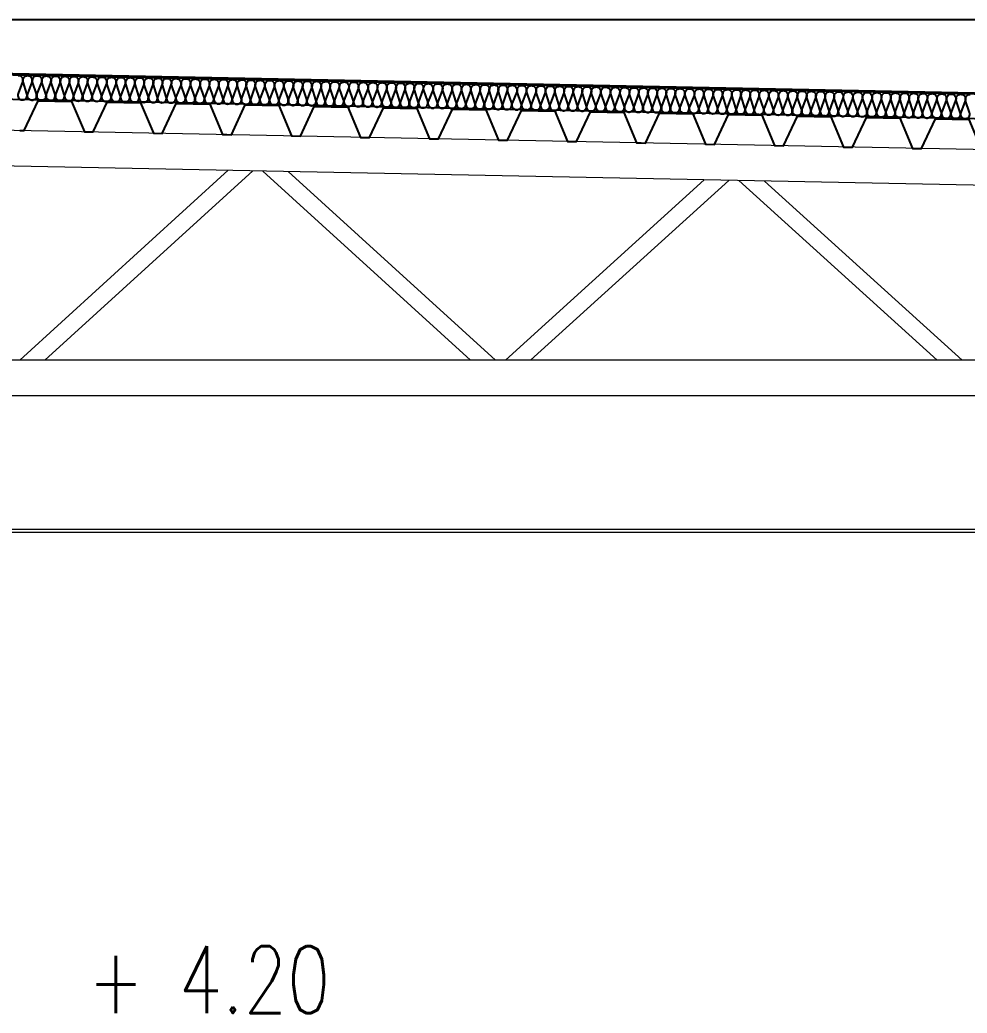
# Model space of a CAD drawing. Extents: x 6529560 to 6558080, y 5579316 to 5588131.
# Drawn here: x 6544064.292 to 6544068.546, y 5579595.945 to 5579600.404 of the extents above; entities that cross this region are included whole.
import ezdxf

# ---------------------------------------------------------------- set-up
doc = ezdxf.new("R2010")
doc.units = 0
doc.header["$MEASUREMENT"] = 0
doc.linetypes.add('GR_SOLID', pattern=[0])
for name, color, linetype, lineweight in [('arch_linie widokowe', 4, 'CONTINUOUS', 13), ('FACHW_TRG_N8', 7, 'GR_SOLID', 18), ('SYMBOL_N1', 7, 'GR_SOLID', 13)]:
    doc.layers.add(name, color=color, linetype=linetype, lineweight=lineweight)
for name, color, linetype in [('Dachblech_Schnitt', 40, 'CONTINUOUS'), ('Dämmung_Schnitt', 1, 'CONTINUOUS'), ('Wandbl-Schnitt', 7, 'CONTINUOUS')]:
    doc.layers.add(name, color=color, linetype=linetype)
doc.styles.add('GR_STANDARD', font='simplex.shx')

msp = doc.modelspace()

# ---------------------------------------------------------------- linework, layer by layer
at = {"layer": 'arch_linie widokowe'}
for points in [[(6544060.448, 5579598.117), (6544071.748, 5579598.117)], [(6544060.448, 5579598.1045), (6544071.748, 5579598.1045)]]:
    msp.add_lwpolyline(points, dxfattribs=at)
at = {"layer": 'Dachblech_Schnitt'}
for points in [[(6544064.2922, 5579599.9076), (6544064.3122, 5579599.9072), (6544064.3749, 5579600.041), (6544064.5249, 5579600.038), (6544064.5822, 5579599.9018), (6544064.6222, 5579599.901), (6544064.6849, 5579600.0348), (6544064.8348, 5579600.0318), (6544064.8921, 5579599.8956), (6544064.9321, 5579599.8948), (6544064.9948, 5579600.0286), (6544065.1448, 5579600.0256), (6544065.2021, 5579599.8894), (6544065.2221, 5579599.889)], [(6544065.2221, 5579599.889), (6544065.2421, 5579599.8886), (6544065.3047, 5579600.0224), (6544065.4547, 5579600.0194), (6544065.512, 5579599.8832), (6544065.552, 5579599.8824), (6544065.6147, 5579600.0162), (6544065.7646, 5579600.0132), (6544065.8219, 5579599.877), (6544065.8619, 5579599.8762), (6544065.9246, 5579600.01), (6544066.0746, 5579600.007), (6544066.1319, 5579599.8708), (6544066.1519, 5579599.8704)], [(6544066.1519, 5579599.8704), (6544066.1719, 5579599.87), (6544066.2346, 5579600.0038), (6544066.3845, 5579600.0008), (6544066.4418, 5579599.8646), (6544066.4818, 5579599.8638), (6544066.5445, 5579599.9976), (6544066.6945, 5579599.9946), (6544066.7517, 5579599.8584), (6544066.7917, 5579599.8576), (6544066.8544, 5579599.9914), (6544067.0044, 5579599.9884), (6544067.0617, 5579599.8522), (6544067.0817, 5579599.8518)], [(6544067.0817, 5579599.8518), (6544067.1017, 5579599.8514), (6544067.1644, 5579599.9852), (6544067.3143, 5579599.9822), (6544067.3716, 5579599.846), (6544067.4116, 5579599.8452), (6544067.4743, 5579599.979), (6544067.6243, 5579599.976), (6544067.6816, 5579599.8398), (6544067.7216, 5579599.839), (6544067.7842, 5579599.9728), (6544067.9342, 5579599.9698), (6544067.9915, 5579599.8336), (6544068.0115, 5579599.8332)], [(6544068.0115, 5579599.8332), (6544068.0315, 5579599.8328), (6544068.0942, 5579599.9666), (6544068.2442, 5579599.9636), (6544068.3014, 5579599.8274), (6544068.3414, 5579599.8266), (6544068.4041, 5579599.9604), (6544068.5541, 5579599.9574), (6544068.6114, 5579599.8212), (6544068.6514, 5579599.8204), (6544068.7141, 5579599.9542), (6544068.864, 5579599.9512), (6544068.9213, 5579599.815), (6544068.9413, 5579599.8146)]]:
    msp.add_lwpolyline(points, dxfattribs=at)
at = {"layer": 'Dämmung_Schnitt'}
for p, q in [((6544071.6507, 5579600.0148), (6544060.4503, 5579600.237)), ((6544071.6507, 5579600.0148), (6544060.4503, 5579600.237)), ((6544071.6506, 5579600.0098), (6544060.4502, 5579600.232)), ((6544071.6484, 5579599.8999), (6544060.448, 5579600.122)), ((6544071.6484, 5579599.8999), (6544060.448, 5579600.122))]:
    msp.add_line(p, q, dxfattribs=at)
for points in [[(6544064.2845, 5579600.1553, -0.538018), (6544064.3041, 5579600.1256), (6544064.2842, 5579600.0741, 0.520286), (6544064.3038, 5579600.0449), (6544064.3042, 5579600.0449, 0.527039), (6544064.3243, 5579600.073), (6544064.3066, 5579600.1256, -0.509837), (6544064.3272, 5579600.1544, -0.546775), (6544064.3466, 5579600.1248), (6544064.3269, 5579600.073, 0.517369), (6544064.3463, 5579600.044), (6544064.3467, 5579600.044, 0.527039), (6544064.3666, 5579600.0719), (6544064.3492, 5579600.1248, -0.505123), (6544064.3696, 5579600.1536, -0.555547), (6544064.3888, 5579600.124), (6544064.3692, 5579600.0719, 0.514508), (6544064.3884, 5579600.0432), (6544064.3889, 5579600.0432, 0.527039), (6544064.4086, 5579600.0708), (6544064.3913, 5579600.124, -0.500474), (6544064.4115, 5579600.1527, -0.564332), (6544064.4306, 5579600.1232), (6544064.4112, 5579600.0708, 0.511701), (6544064.4302, 5579600.0424), (6544064.4306, 5579600.0423, 0.527039), (6544064.4503, 5579600.0698), (6544064.4331, 5579600.1232, -0.495889), (6544064.4532, 5579600.1519, -0.573133), (6544064.472, 5579600.1224), (6544064.4528, 5579600.0697, 0.508948), (6544064.4717, 5579600.0415), (6544064.4721, 5579600.0415, 0.527039), (6544064.4915, 5579600.0687), (6544064.4745, 5579600.1225, -0.491367), (6544064.4944, 5579600.1511, -0.581951), (6544064.5132, 5579600.1217), (6544064.494, 5579600.0687, 0.506246), (6544064.5128, 5579600.0407), (6544064.5132, 5579600.0407, 0.527039), (6544064.5325, 5579600.0677), (6544064.5156, 5579600.1217, -0.486905), (6544064.5353, 5579600.1503, -0.590786), (6544064.5539, 5579600.1209), (6544064.5349, 5579600.0676, 0.503594), (6544064.5535, 5579600.0399), (6544064.5539, 5579600.0399, 0.527039), (6544064.573, 5579600.0666), (6544064.5564, 5579600.1209, -0.482503), (6544064.5759, 5579600.1495, -0.59964), (6544064.5943, 5579600.1202), (6544064.5755, 5579600.0666, 0.500991), (6544064.5939, 5579600.0391), (6544064.5943, 5579600.0391)], [(6544064.5943, 5579600.0391, 0.000119), (6544064.5943, 5579600.0391), (6544064.5948, 5579600.0391, 0.527039), (6544064.6152, 5579600.0677), (6544064.5973, 5579600.1196, -0.519469), (6544064.6182, 5579600.1486, -0.529272), (6544064.6379, 5579600.1188), (6544064.6178, 5579600.0676, 0.523259), (6544064.6376, 5579600.0382), (6544064.638, 5579600.0382, 0.527039), (6544064.6583, 5579600.0666), (6544064.6405, 5579600.1188, -0.514619), (6544064.6612, 5579600.1478, -0.538018), (6544064.6808, 5579600.118), (6544064.6609, 5579600.0665, 0.520286), (6544064.6805, 5579600.0373), (6544064.6809, 5579600.0373, 0.527039), (6544064.701, 5579600.0655), (6544064.6834, 5579600.118, -0.509837), (6544064.7039, 5579600.1469, -0.546775), (6544064.7233, 5579600.1172), (6544064.7036, 5579600.0654, 0.517369), (6544064.723, 5579600.0365), (6544064.7234, 5579600.0365, 0.527039), (6544064.7434, 5579600.0644), (6544064.7259, 5579600.1172, -0.505123), (6544064.7463, 5579600.1461, -0.555547), (6544064.7655, 5579600.1165), (6544064.7459, 5579600.0643, 0.514508), (6544064.7651, 5579600.0357), (6544064.7656, 5579600.0356, 0.527039), (6544064.7853, 5579600.0633), (6544064.768, 5579600.1165, -0.500474), (6544064.7882, 5579600.1452, -0.564332), (6544064.8073, 5579600.1157), (6544064.7879, 5579600.0633, 0.511701), (6544064.8069, 5579600.0348), (6544064.8074, 5579600.0348, 0.527039), (6544064.827, 5579600.0622), (6544064.8098, 5579600.1157, -0.495889), (6544064.8299, 5579600.1444, -0.573133), (6544064.8488, 5579600.1149), (6544064.8295, 5579600.0622, 0.508948), (6544064.8484, 5579600.034), (6544064.8488, 5579600.034, 0.527039), (6544064.8682, 5579600.0612), (6544064.8512, 5579600.1149, -0.491367), (6544064.8711, 5579600.1436, -0.581951), (6544064.8899, 5579600.1141), (6544064.8707, 5579600.0611, 0.506246), (6544064.8895, 5579600.0332), (6544064.8899, 5579600.0332, 0.527039), (6544064.9092, 5579600.0601), (6544064.8923, 5579600.1142, -0.486905), (6544064.9121, 5579600.1427, -0.590786), (6544064.9306, 5579600.1134), (6544064.9116, 5579600.0601, 0.503594), (6544064.9302, 5579600.0324), (6544064.9306, 5579600.0323, 0.527039), (6544064.9498, 5579600.0591), (6544064.9331, 5579600.1134, -0.482503), (6544064.9526, 5579600.1419, -0.59964), (6544064.971, 5579600.1126), (6544064.9522, 5579600.059, 0.500991), (6544064.9706, 5579600.0315), (6544064.971, 5579600.0315)], [(6544064.971, 5579600.0315, 0.000119), (6544064.971, 5579600.0315), (6544064.9715, 5579600.0315, 0.527039), (6544064.9919, 5579600.0601), (6544064.974, 5579600.1121, -0.519469), (6544064.9949, 5579600.1411, -0.529272), (6544065.0146, 5579600.1113), (6544064.9946, 5579600.0601, 0.523259), (6544065.0143, 5579600.0307), (6544065.0147, 5579600.0307, 0.527039), (6544065.035, 5579600.059), (6544065.0172, 5579600.1113, -0.514619), (6544065.0379, 5579600.1402, -0.538018), (6544065.0575, 5579600.1105), (6544065.0376, 5579600.059, 0.520286), (6544065.0572, 5579600.0298), (6544065.0576, 5579600.0298, 0.527039), (6544065.0777, 5579600.0579), (6544065.0601, 5579600.1105, -0.509837), (6544065.0806, 5579600.1394, -0.546775), (6544065.1, 5579600.1097), (6544065.0803, 5579600.0579, 0.517369), (6544065.0997, 5579600.029), (6544065.1001, 5579600.029, 0.527039), (6544065.1201, 5579600.0569), (6544065.1026, 5579600.1097, -0.505123), (6544065.123, 5579600.1385, -0.555547), (6544065.1422, 5579600.1089), (6544065.1226, 5579600.0568, 0.514508), (6544065.1419, 5579600.0281), (6544065.1423, 5579600.0281, 0.527039), (6544065.1621, 5579600.0558), (6544065.1447, 5579600.1089, -0.500474), (6544065.165, 5579600.1377, -0.564332), (6544065.184, 5579600.1081), (6544065.1646, 5579600.0557, 0.511701), (6544065.1837, 5579600.0273), (6544065.1841, 5579600.0273, 0.527039), (6544065.2037, 5579600.0547), (6544065.1865, 5579600.1082, -0.495889), (6544065.2066, 5579600.1368, -0.573133), (6544065.2255, 5579600.1074), (6544065.2062, 5579600.0547, 0.508948), (6544065.2251, 5579600.0265), (6544065.2255, 5579600.0264, 0.527039), (6544065.245, 5579600.0536), (6544065.228, 5579600.1074, -0.491367), (6544065.2478, 5579600.136, -0.581951), (6544065.2666, 5579600.1066), (6544065.2474, 5579600.0536, 0.506246), (6544065.2662, 5579600.0256), (6544065.2666, 5579600.0256, 0.527039), (6544065.2859, 5579600.0526), (6544065.269, 5579600.1066, -0.486905), (6544065.2888, 5579600.1352, -0.590786), (6544065.3073, 5579600.1059), (6544065.2883, 5579600.0525, 0.503594), (6544065.3069, 5579600.0248), (6544065.3073, 5579600.0248, 0.527039), (6544065.3265, 5579600.0515), (6544065.3098, 5579600.1059, -0.482503), (6544065.3293, 5579600.1344, -0.59964), (6544065.3477, 5579600.1051), (6544065.3289, 5579600.0515, 0.500991), (6544065.3473, 5579600.024), (6544065.3477, 5579600.024)], [(6544065.3477, 5579600.024, 0.000119), (6544065.3478, 5579600.024), (6544065.3482, 5579600.024, 0.527039), (6544065.3687, 5579600.0526), (6544065.3507, 5579600.1046, -0.519469), (6544065.3716, 5579600.1335, -0.529272), (6544065.3913, 5579600.1037), (6544065.3713, 5579600.0526, 0.523259), (6544065.391, 5579600.0231), (6544065.3914, 5579600.0231, 0.527039), (6544065.4117, 5579600.0515), (6544065.3939, 5579600.1038, -0.514619), (6544065.4146, 5579600.1327, -0.538018), (6544065.4342, 5579600.103), (6544065.4143, 5579600.0515, 0.520286), (6544065.4339, 5579600.0223), (6544065.4343, 5579600.0223, 0.527039), (6544065.4544, 5579600.0504), (6544065.4368, 5579600.103, -0.509837), (6544065.4573, 5579600.1318, -0.546775), (6544065.4767, 5579600.1022), (6544065.457, 5579600.0504, 0.517369), (6544065.4764, 5579600.0214), (6544065.4768, 5579600.0214, 0.527039), (6544065.4968, 5579600.0493), (6544065.4793, 5579600.1022, -0.505123), (6544065.4997, 5579600.131, -0.555547), (6544065.5189, 5579600.1014), (6544065.4993, 5579600.0493, 0.514508), (6544065.5186, 5579600.0206), (6544065.519, 5579600.0206, 0.527039), (6544065.5388, 5579600.0482), (6544065.5214, 5579600.1014, -0.500474), (6544065.5417, 5579600.1301, -0.564332), (6544065.5607, 5579600.1006), (6544065.5413, 5579600.0482, 0.511701), (6544065.5604, 5579600.0197), (6544065.5608, 5579600.0197, 0.527039), (6544065.5804, 5579600.0472), (6544065.5632, 5579600.1006, -0.495889), (6544065.5833, 5579600.1293, -0.573133), (6544065.6022, 5579600.0998), (6544065.5829, 5579600.0471, 0.508948), (6544065.6018, 5579600.0189), (6544065.6022, 5579600.0189, 0.527039), (6544065.6217, 5579600.0461), (6544065.6047, 5579600.0998, -0.491367), (6544065.6246, 5579600.1285, -0.581951), (6544065.6433, 5579600.0991), (6544065.6242, 5579600.0461, 0.506246), (6544065.6429, 5579600.0181), (6544065.6433, 5579600.0181, 0.527039), (6544065.6626, 5579600.0451), (6544065.6458, 5579600.0991, -0.486905), (6544065.6655, 5579600.1277, -0.590786), (6544065.684, 5579600.0983), (6544065.6651, 5579600.045, 0.503594), (6544065.6837, 5579600.0173), (6544065.6841, 5579600.0173, 0.527039), (6544065.7032, 5579600.044), (6544065.6865, 5579600.0983, -0.482503), (6544065.7061, 5579600.1269, -0.59964), (6544065.7245, 5579600.0976), (6544065.7056, 5579600.044, 0.500991), (6544065.7241, 5579600.0165), (6544065.7245, 5579600.0165)], [(6544065.7253, 5579600.0164, 0.000119), (6544065.7253, 5579600.0164), (6544065.7258, 5579600.0164, 0.527039), (6544065.7462, 5579600.0451), (6544065.7283, 5579600.097, -0.519469), (6544065.7492, 5579600.126, -0.529272), (6544065.7689, 5579600.0962), (6544065.7488, 5579600.045, 0.523259), (6544065.7686, 5579600.0156), (6544065.769, 5579600.0156, 0.527039), (6544065.7893, 5579600.044), (6544065.7715, 5579600.0962, -0.514619), (6544065.7922, 5579600.1251, -0.538018), (6544065.8118, 5579600.0954), (6544065.7919, 5579600.0439, 0.520286), (6544065.8115, 5579600.0147), (6544065.8119, 5579600.0147, 0.527039), (6544065.832, 5579600.0429), (6544065.8144, 5579600.0954, -0.509837), (6544065.8349, 5579600.1243, -0.546775), (6544065.8543, 5579600.0946), (6544065.8346, 5579600.0428, 0.517369), (6544065.854, 5579600.0139), (6544065.8544, 5579600.0139, 0.527039), (6544065.8744, 5579600.0418), (6544065.8569, 5579600.0946, -0.505123), (6544065.8773, 5579600.1234, -0.555547), (6544065.8965, 5579600.0938), (6544065.8769, 5579600.0417, 0.514508), (6544065.8961, 5579600.013), (6544065.8966, 5579600.013, 0.527039), (6544065.9163, 5579600.0407), (6544065.899, 5579600.0938, -0.500474), (6544065.9192, 5579600.1226, -0.564332), (6544065.9383, 5579600.0931), (6544065.9189, 5579600.0406, 0.511701), (6544065.9379, 5579600.0122), (6544065.9384, 5579600.0122, 0.527039), (6544065.958, 5579600.0396), (6544065.9408, 5579600.0931, -0.495889), (6544065.9609, 5579600.1218, -0.573133), (6544065.9798, 5579600.0923), (6544065.9605, 5579600.0396, 0.508948), (6544065.9794, 5579600.0114), (6544065.9798, 5579600.0114, 0.527039), (6544065.9993, 5579600.0386), (6544065.9823, 5579600.0923, -0.491367), (6544066.0021, 5579600.1209, -0.581951), (6544066.0209, 5579600.0915), (6544066.0017, 5579600.0385, 0.506246), (6544066.0205, 5579600.0105), (6544066.0209, 5579600.0105, 0.527039), (6544066.0402, 5579600.0375), (6544066.0233, 5579600.0915, -0.486905), (6544066.0431, 5579600.1201, -0.590786), (6544066.0616, 5579600.0908), (6544066.0426, 5579600.0375, 0.503594), (6544066.0612, 5579600.0097), (6544066.0616, 5579600.0097, 0.527039), (6544066.0808, 5579600.0365), (6544066.0641, 5579600.0908, -0.482503), (6544066.0836, 5579600.1193, -0.59964), (6544066.102, 5579600.09), (6544066.0832, 5579600.0364, 0.500991), (6544066.1016, 5579600.0089), (6544066.102, 5579600.0089)], [(6544066.1029, 5579600.0089, 0.000119), (6544066.1029, 5579600.0089), (6544066.1034, 5579600.0089, 0.527039), (6544066.1238, 5579600.0375), (6544066.1058, 5579600.0895, -0.519469), (6544066.1267, 5579600.1184, -0.529272), (6544066.1465, 5579600.0886), (6544066.1264, 5579600.0375, 0.523259), (6544066.1462, 5579600.008), (6544066.1466, 5579600.008, 0.527039), (6544066.1669, 5579600.0364), (6544066.1491, 5579600.0887, -0.514619), (6544066.1698, 5579600.1176, -0.538018), (6544066.1894, 5579600.0878), (6544066.1695, 5579600.0363, 0.520286), (6544066.1891, 5579600.0072), (6544066.1895, 5579600.0072, 0.527039), (6544066.2096, 5579600.0353), (6544066.192, 5579600.0879, -0.509837), (6544066.2125, 5579600.1167, -0.546775), (6544066.2319, 5579600.0871), (6544066.2122, 5579600.0352, 0.517369), (6544066.2316, 5579600.0063), (6544066.232, 5579600.0063, 0.527039), (6544066.2519, 5579600.0342), (6544066.2345, 5579600.0871, -0.505123), (6544066.2549, 5579600.1159, -0.555547), (6544066.2741, 5579600.0863), (6544066.2545, 5579600.0342, 0.514508), (6544066.2737, 5579600.0055), (6544066.2742, 5579600.0055, 0.527039), (6544066.2939, 5579600.0331), (6544066.2766, 5579600.0863, -0.500474), (6544066.2968, 5579600.115, -0.564332), (6544066.3159, 5579600.0855), (6544066.2965, 5579600.0331, 0.511701), (6544066.3155, 5579600.0046), (6544066.316, 5579600.0046, 0.527039), (6544066.3356, 5579600.0321), (6544066.3184, 5579600.0855, -0.495889), (6544066.3385, 5579600.1142, -0.573133), (6544066.3573, 5579600.0847), (6544066.3381, 5579600.032, 0.508948), (6544066.357, 5579600.0038), (6544066.3574, 5579600.0038, 0.527039), (6544066.3768, 5579600.031), (6544066.3598, 5579600.0847, -0.491367), (6544066.3797, 5579600.1134, -0.581951), (6544066.3985, 5579600.084), (6544066.3793, 5579600.0309, 0.506246), (6544066.3981, 5579600.003), (6544066.3985, 5579600.003, 0.527039), (6544066.4178, 5579600.0299), (6544066.4009, 5579600.084, -0.486905), (6544066.4206, 5579600.1126, -0.590786), (6544066.4392, 5579600.0832), (6544066.4202, 5579600.0299, 0.503594), (6544066.4388, 5579600.0022), (6544066.4392, 5579600.0022, 0.527039), (6544066.4583, 5579600.0289), (6544066.4417, 5579600.0832, -0.482503), (6544066.4612, 5579600.1117, -0.59964), (6544066.4796, 5579600.0825), (6544066.4608, 5579600.0289, 0.500991), (6544066.4792, 5579600.0014), (6544066.4796, 5579600.0014)], [(6544066.48, 5579600.0013, 0.000119), (6544066.48, 5579600.0013), (6544066.4805, 5579600.0013, 0.527039), (6544066.5009, 5579600.03), (6544066.483, 5579600.0819, -0.519469), (6544066.5039, 5579600.1109, -0.529272), (6544066.5236, 5579600.0811), (6544066.5036, 5579600.0299, 0.523259), (6544066.5233, 5579600.0005), (6544066.5237, 5579600.0005, 0.527039), (6544066.544, 5579600.0289), (6544066.5262, 5579600.0811, -0.514619), (6544066.5469, 5579600.11, -0.538018), (6544066.5665, 5579600.0803), (6544066.5466, 5579600.0288, 0.520286), (6544066.5662, 5579599.9996), (6544066.5666, 5579599.9996, 0.527039), (6544066.5867, 5579600.0278), (6544066.5691, 5579600.0803, -0.509837), (6544066.5896, 5579600.1092, -0.546775), (6544066.609, 5579600.0795), (6544066.5893, 5579600.0277, 0.517369), (6544066.6087, 5579599.9988), (6544066.6091, 5579599.9988, 0.527039), (6544066.6291, 5579600.0267), (6544066.6116, 5579600.0795, -0.505123), (6544066.632, 5579600.1083, -0.555547), (6544066.6512, 5579600.0787), (6544066.6316, 5579600.0266, 0.514508), (6544066.6508, 5579599.9979), (6544066.6513, 5579599.9979, 0.527039), (6544066.671, 5579600.0256), (6544066.6537, 5579600.0787, -0.500474), (6544066.6739, 5579600.1075, -0.564332), (6544066.693, 5579600.078), (6544066.6736, 5579600.0255, 0.511701), (6544066.6926, 5579599.9971), (6544066.6931, 5579599.9971, 0.527039), (6544066.7127, 5579600.0245), (6544066.6955, 5579600.078, -0.495889), (6544066.7156, 5579600.1067, -0.573133), (6544066.7345, 5579600.0772), (6544066.7152, 5579600.0245, 0.508948), (6544066.7341, 5579599.9963), (6544066.7345, 5579599.9963, 0.527039), (6544066.754, 5579600.0235), (6544066.737, 5579600.0772, -0.491367), (6544066.7568, 5579600.1058, -0.581951), (6544066.7756, 5579600.0764), (6544066.7564, 5579600.0234, 0.506246), (6544066.7752, 5579599.9954), (6544066.7756, 5579599.9954, 0.527039), (6544066.7949, 5579600.0224), (6544066.778, 5579600.0764, -0.486905), (6544066.7978, 5579600.105, -0.590786), (6544066.8163, 5579600.0757), (6544066.7973, 5579600.0224, 0.503594), (6544066.8159, 5579599.9946), (6544066.8163, 5579599.9946, 0.527039), (6544066.8355, 5579600.0214), (6544066.8188, 5579600.0757, -0.482503), (6544066.8383, 5579600.1042, -0.59964), (6544066.8567, 5579600.0749), (6544066.8379, 5579600.0213, 0.500991), (6544066.8563, 5579599.9938), (6544066.8567, 5579599.9938)], [(6544066.8567, 5579599.9938, 0.000119), (6544066.8568, 5579599.9938), (6544066.8572, 5579599.9938, 0.527039), (6544066.8777, 5579600.0224), (6544066.8597, 5579600.0744, -0.519469), (6544066.8806, 5579600.1034, -0.529272), (6544066.9003, 5579600.0736), (6544066.8803, 5579600.0224, 0.523259), (6544066.9, 5579599.9929), (6544066.9004, 5579599.9929, 0.527039), (6544066.9207, 5579600.0213), (6544066.9029, 5579600.0736, -0.514619), (6544066.9236, 5579600.1025, -0.538018), (6544066.9432, 5579600.0728), (6544066.9233, 5579600.0213, 0.520286), (6544066.9429, 5579599.9921), (6544066.9433, 5579599.9921, 0.527039), (6544066.9634, 5579600.0202), (6544066.9458, 5579600.0728, -0.509837), (6544066.9663, 5579600.1016, -0.546775), (6544066.9857, 5579600.072), (6544066.966, 5579600.0202, 0.517369), (6544066.9854, 5579599.9912), (6544066.9858, 5579599.9912, 0.527039), (6544067.0058, 5579600.0191), (6544066.9883, 5579600.072, -0.505123), (6544067.0087, 5579600.1008, -0.555547), (6544067.0279, 5579600.0712), (6544067.0083, 5579600.0191, 0.514508), (6544067.0276, 5579599.9904), (6544067.028, 5579599.9904, 0.527039), (6544067.0478, 5579600.0181), (6544067.0304, 5579600.0712, -0.500474), (6544067.0507, 5579600.1, -0.564332), (6544067.0697, 5579600.0704), (6544067.0503, 5579600.018, 0.511701), (6544067.0694, 5579599.9896), (6544067.0698, 5579599.9896, 0.527039), (6544067.0894, 5579600.017), (6544067.0722, 5579600.0704, -0.495889), (6544067.0923, 5579600.0991, -0.573133), (6544067.1112, 5579600.0697), (6544067.0919, 5579600.0169, 0.508948), (6544067.1108, 5579599.9887), (6544067.1112, 5579599.9887, 0.527039), (6544067.1307, 5579600.0159), (6544067.1137, 5579600.0697, -0.491367), (6544067.1336, 5579600.0983, -0.581951), (6544067.1523, 5579600.0689), (6544067.1331, 5579600.0159, 0.506246), (6544067.1519, 5579599.9879), (6544067.1523, 5579599.9879, 0.527039), (6544067.1716, 5579600.0149), (6544067.1548, 5579600.0689, -0.486905), (6544067.1745, 5579600.0975, -0.590786), (6544067.193, 5579600.0681), (6544067.1741, 5579600.0148, 0.503594), (6544067.1926, 5579599.9871), (6544067.1931, 5579599.9871, 0.527039), (6544067.2122, 5579600.0138), (6544067.1955, 5579600.0681, -0.482503), (6544067.2151, 5579600.0967, -0.59964), (6544067.2335, 5579600.0674), (6544067.2146, 5579600.0138, 0.500991), (6544067.2331, 5579599.9863), (6544067.2335, 5579599.9863)], [(6544067.2335, 5579599.9863, 0.000119), (6544067.2335, 5579599.9863), (6544067.2339, 5579599.9863, 0.527039), (6544067.2544, 5579600.0149), (6544067.2364, 5579600.0668, -0.519469), (6544067.2573, 5579600.0958, -0.529272), (6544067.277, 5579600.066), (6544067.257, 5579600.0148, 0.523259), (6544067.2767, 5579599.9854), (6544067.2771, 5579599.9854, 0.527039), (6544067.2974, 5579600.0138), (6544067.2796, 5579600.066, -0.514619), (6544067.3004, 5579600.095, -0.538018), (6544067.3199, 5579600.0652), (6544067.3, 5579600.0137, 0.520286), (6544067.3196, 5579599.9846), (6544067.32, 5579599.9845, 0.527039), (6544067.3401, 5579600.0127), (6544067.3225, 5579600.0652, -0.509837), (6544067.3431, 5579600.0941, -0.546775), (6544067.3624, 5579600.0644), (6544067.3427, 5579600.0126, 0.517369), (6544067.3621, 5579599.9837), (6544067.3625, 5579599.9837, 0.527039), (6544067.3825, 5579600.0116), (6544067.365, 5579600.0645, -0.505123), (6544067.3854, 5579600.0933, -0.555547), (6544067.4046, 5579600.0637), (6544067.385, 5579600.0115, 0.514508), (6544067.4043, 5579599.9829), (6544067.4047, 5579599.9829, 0.527039), (6544067.4245, 5579600.0105), (6544067.4071, 5579600.0637, -0.500474), (6544067.4274, 5579600.0924, -0.564332), (6544067.4464, 5579600.0629), (6544067.427, 5579600.0105, 0.511701), (6544067.4461, 5579599.982), (6544067.4465, 5579599.982, 0.527039), (6544067.4661, 5579600.0094), (6544067.4489, 5579600.0629, -0.495889), (6544067.469, 5579600.0916, -0.573133), (6544067.4879, 5579600.0621), (6544067.4686, 5579600.0094, 0.508948), (6544067.4875, 5579599.9812), (6544067.4879, 5579599.9812, 0.527039), (6544067.5074, 5579600.0084), (6544067.4904, 5579600.0621, -0.491367), (6544067.5103, 5579600.0908, -0.581951), (6544067.529, 5579600.0614), (6544067.5099, 5579600.0083, 0.506246), (6544067.5286, 5579599.9804), (6544067.529, 5579599.9804, 0.527039), (6544067.5483, 5579600.0073), (6544067.5315, 5579600.0614, -0.486905), (6544067.5512, 5579600.0899, -0.590786), (6544067.5698, 5579600.0606), (6544067.5508, 5579600.0073, 0.503594), (6544067.5694, 5579599.9796), (6544067.5698, 5579599.9795, 0.527039), (6544067.5889, 5579600.0063), (6544067.5722, 5579600.0606, -0.482503), (6544067.5918, 5579600.0891, -0.59964), (6544067.6102, 5579600.0598), (6544067.5913, 5579600.0062, 0.500991), (6544067.6098, 5579599.9787), (6544067.6102, 5579599.9787)], [(6544067.611, 5579599.9787, 0.000119), (6544067.611, 5579599.9787), (6544067.6115, 5579599.9787, 0.527039), (6544067.6319, 5579600.0073), (6544067.614, 5579600.0593, -0.519469), (6544067.6349, 5579600.0883, -0.529272), (6544067.6546, 5579600.0585), (6544067.6346, 5579600.0073, 0.523259), (6544067.6543, 5579599.9779), (6544067.6547, 5579599.9779, 0.527039), (6544067.675, 5579600.0062), (6544067.6572, 5579600.0585, -0.514619), (6544067.6779, 5579600.0874, -0.538018), (6544067.6975, 5579600.0577), (6544067.6776, 5579600.0062, 0.520286), (6544067.6972, 5579599.977), (6544067.6976, 5579599.977, 0.527039), (6544067.7177, 5579600.0051), (6544067.7001, 5579600.0577, -0.509837), (6544067.7206, 5579600.0866, -0.546775), (6544067.74, 5579600.0569), (6544067.7203, 5579600.0051, 0.517369), (6544067.7397, 5579599.9762), (6544067.7401, 5579599.9761, 0.527039), (6544067.7601, 5579600.004), (6544067.7426, 5579600.0569, -0.505123), (6544067.763, 5579600.0857, -0.555547), (6544067.7822, 5579600.0561), (6544067.7626, 5579600.004, 0.514508), (6544067.7819, 5579599.9753), (6544067.7823, 5579599.9753, 0.527039), (6544067.8021, 5579600.003), (6544067.7847, 5579600.0561, -0.500474), (6544067.805, 5579600.0849, -0.564332), (6544067.824, 5579600.0553), (6544067.8046, 5579600.0029, 0.511701), (6544067.8237, 5579599.9745), (6544067.8241, 5579599.9745, 0.527039), (6544067.8437, 5579600.0019), (6544067.8265, 5579600.0553, -0.495889), (6544067.8466, 5579600.084, -0.573133), (6544067.8655, 5579600.0546), (6544067.8462, 5579600.0018, 0.508948), (6544067.8651, 5579599.9736), (6544067.8655, 5579599.9736, 0.527039), (6544067.885, 5579600.0008), (6544067.868, 5579600.0546, -0.491367), (6544067.8878, 5579600.0832, -0.581951), (6544067.9066, 5579600.0538), (6544067.8874, 5579600.0008, 0.506246), (6544067.9062, 5579599.9728), (6544067.9066, 5579599.9728, 0.527039), (6544067.9259, 5579599.9998), (6544067.909, 5579600.0538, -0.486905), (6544067.9288, 5579600.0824, -0.590786), (6544067.9473, 5579600.053), (6544067.9283, 5579599.9997, 0.503594), (6544067.9469, 5579599.972), (6544067.9473, 5579599.972, 0.527039), (6544067.9665, 5579599.9987), (6544067.9498, 5579600.0531, -0.482503), (6544067.9693, 5579600.0816, -0.59964), (6544067.9877, 5579600.0523), (6544067.9689, 5579599.9987, 0.500991), (6544067.9873, 5579599.9712), (6544067.9877, 5579599.9712)], [(6544067.9886, 5579599.9712, 0.000119), (6544067.9886, 5579599.9712), (6544067.9891, 5579599.9712, 0.527039), (6544068.0095, 5579599.9998), (6544067.9915, 5579600.0517, -0.519469), (6544068.0125, 5579600.0807, -0.529272), (6544068.0322, 5579600.0509), (6544068.0121, 5579599.9997, 0.523259), (6544068.0319, 5579599.9703), (6544068.0323, 5579599.9703, 0.527039), (6544068.0526, 5579599.9987), (6544068.0348, 5579600.0509, -0.514619), (6544068.0555, 5579600.0799, -0.538018), (6544068.0751, 5579600.0501), (6544068.0552, 5579599.9986, 0.520286), (6544068.0748, 5579599.9694), (6544068.0752, 5579599.9694, 0.527039), (6544068.0953, 5579599.9976), (6544068.0777, 5579600.0501, -0.509837), (6544068.0982, 5579600.079, -0.546775), (6544068.1176, 5579600.0493), (6544068.0979, 5579599.9975, 0.517369), (6544068.1173, 5579599.9686), (6544068.1177, 5579599.9686, 0.527039), (6544068.1377, 5579599.9965), (6544068.1202, 5579600.0493, -0.505123), (6544068.1406, 5579600.0782, -0.555547), (6544068.1598, 5579600.0486), (6544068.1402, 5579599.9964, 0.514508), (6544068.1594, 5579599.9678), (6544068.1599, 5579599.9677, 0.527039), (6544068.1796, 5579599.9954), (6544068.1623, 5579600.0486, -0.500474), (6544068.1825, 5579600.0773, -0.564332), (6544068.2016, 5579600.0478), (6544068.1822, 5579599.9954, 0.511701), (6544068.2012, 5579599.9669), (6544068.2017, 5579599.9669, 0.527039), (6544068.2213, 5579599.9943), (6544068.2041, 5579600.0478, -0.495889), (6544068.2242, 5579600.0765, -0.573133), (6544068.2431, 5579600.047), (6544068.2238, 5579599.9943, 0.508948), (6544068.2427, 5579599.9661), (6544068.2431, 5579599.9661, 0.527039), (6544068.2625, 5579599.9933), (6544068.2455, 5579600.047, -0.491367), (6544068.2654, 5579600.0757, -0.581951), (6544068.2842, 5579600.0462), (6544068.265, 5579599.9932, 0.506246), (6544068.2838, 5579599.9653), (6544068.2842, 5579599.9653, 0.527039), (6544068.3035, 5579599.9922), (6544068.2866, 5579600.0463, -0.486905), (6544068.3064, 5579600.0748, -0.590786), (6544068.3249, 5579600.0455), (6544068.3059, 5579599.9922, 0.503594), (6544068.3245, 5579599.9645), (6544068.3249, 5579599.9644, 0.527039), (6544068.3441, 5579599.9912), (6544068.3274, 5579600.0455, -0.482503), (6544068.3469, 5579600.074, -0.59964), (6544068.3653, 5579600.0447), (6544068.3465, 5579599.9911, 0.500991), (6544068.3649, 5579599.9636), (6544068.3653, 5579599.9636)], [(6544068.3657, 5579599.9636, 0.000119), (6544068.3657, 5579599.9636), (6544068.3662, 5579599.9636, 0.527039), (6544068.3866, 5579599.9922), (6544068.3687, 5579600.0442, -0.519469), (6544068.3896, 5579600.0732, -0.529272), (6544068.4093, 5579600.0434), (6544068.3893, 5579599.9922, 0.523259), (6544068.409, 5579599.9628), (6544068.4094, 5579599.9628, 0.527039), (6544068.4297, 5579599.9911), (6544068.4119, 5579600.0434, -0.514619), (6544068.4326, 5579600.0723, -0.538018), (6544068.4522, 5579600.0426), (6544068.4323, 5579599.9911, 0.520286), (6544068.4519, 5579599.9619), (6544068.4523, 5579599.9619, 0.527039), (6544068.4724, 5579599.99), (6544068.4548, 5579600.0426, -0.509837), (6544068.4753, 5579600.0715, -0.546775), (6544068.4947, 5579600.0418), (6544068.475, 5579599.99, 0.517369), (6544068.4944, 5579599.9611), (6544068.4948, 5579599.961, 0.527039), (6544068.5148, 5579599.9889), (6544068.4973, 5579600.0418, -0.505123), (6544068.5177, 5579600.0706, -0.555547), (6544068.5369, 5579600.041), (6544068.5173, 5579599.9889, 0.514508), (6544068.5366, 5579599.9602), (6544068.537, 5579599.9602, 0.527039), (6544068.5568, 5579599.9879), (6544068.5394, 5579600.041, -0.500474), (6544068.5597, 5579600.0698, -0.564332)]]:
    msp.add_lwpolyline(points, format="xyb", dxfattribs=at)
at = {"layer": 'FACHW_TRG_N8'}
for p, q in [((6544071.748, 5579599.7585), (6544060.4469, 5579599.9846)), ((6544071.748, 5579599.5985), (6544060.4465, 5579599.8245)), ((6544065.2279, 5579599.7289), (6544064.2925, 5579598.877)), ((6544065.3379, 5579599.7267), (6544064.4046, 5579598.877)), ((6544065.383, 5579599.7258), (6544066.3154, 5579598.877)), ((6544065.4974, 5579599.7235), (6544066.4276, 5579598.877)), ((6544067.3661, 5579599.6861), (6544066.4727, 5579598.877)), ((6544067.4761, 5579599.6839), (6544066.5848, 5579598.877)), ((6544067.5212, 5579599.683), (6544068.4116, 5579598.877)), ((6544067.6356, 5579599.6807), (6544068.5237, 5579598.877)), ((6544071.748, 5579598.877), (6544060.848, 5579598.877)), ((6544071.748, 5579598.717), (6544060.848, 5579598.717))]:
    msp.add_line(p, q, dxfattribs=at)
at = {"layer": 'Wandbl-Schnitt'}
msp.add_line((6544071.748, 5579600.4045), (6544060.448, 5579600.4045), dxfattribs=at)

# ---------------------------------------------------------------- texts
at = {"layer": 'SYMBOL_N1', "style": 'GR_STANDARD', "width": 0.757018}
msp.add_text('+ 4.20', height=0.3, dxfattribs=at).set_placement((6544064.5969, 5579595.9445, 6.5405))

doc.saveas('drawing.dxf')
